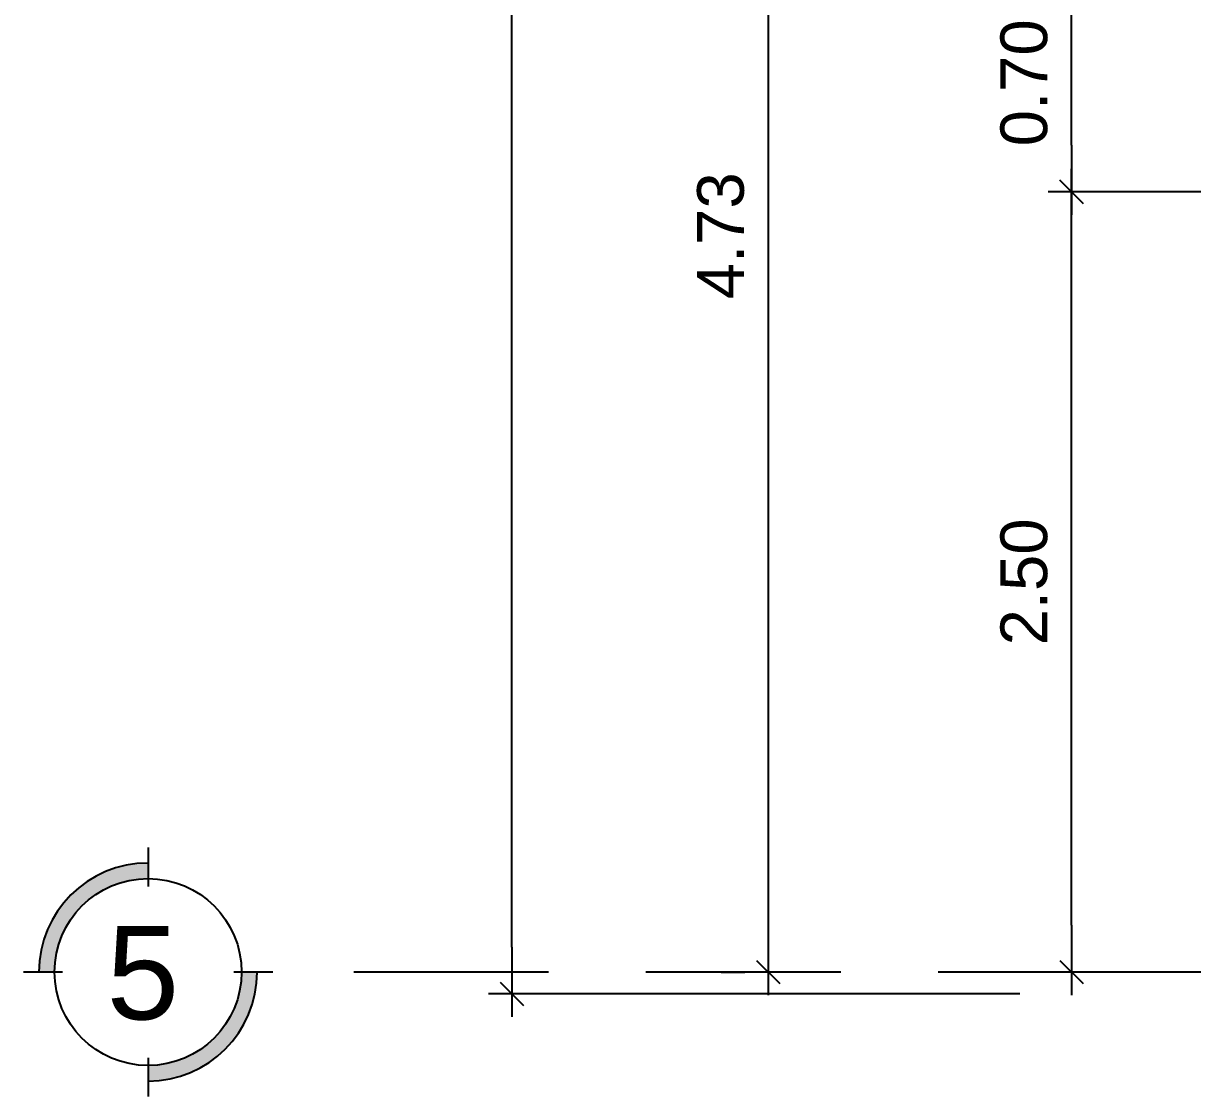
# Model space of a CAD drawing. Header units: millimetres. Extents: x 3 to 131, y 46 to 75.
# Drawn here: x 106.995 to 110.746, y 49.103 to 52.549 of the extents above; entities that cross this region are included whole.
import ezdxf
from ezdxf.enums import TextEntityAlignment as Align

# ---------------------------------------------------------------- set-up
doc = ezdxf.new("R2010")
doc.units = ezdxf.units.MM
doc.header["$LTSCALE"] = 0.5
doc.linetypes.add('CENTER2', pattern=[28.575, 19.05, -3.175, 3.175, -3.175])
doc.linetypes.add('HIDDEN2', pattern=[0.1875, 0.125, -0.0625])
for name, color, linetype in [('COTAS', 1, 'Continuous'), ('EJES', 251, 'CENTER2'), ('MUEBLE', 1, 'Continuous'), ('Paredes', 5, 'Continuous')]:
    doc.layers.add(name, color=color, linetype=linetype)
doc.styles.add('A', font='arial.ttf')
doc.styles.add('ROMANS', font='romans.shx')
doc.styles.add('Swis721', font='swissk.ttf')
doc.dimstyles.new('DIM 75', dxfattribs={"dimscale": 0, "dimtxt": 0.15, "dimasz": 0.15, "dimexe": 0.075, "dimexo": 0.15, "dimgap": 0.075, "dimtad": 1, "dimzin": 0, "dimdsep": 46, "dimtxsty": 'ROMANS', "dimblk": 'COTA', "dimcen": 0.075, "dimdle": 0.075, "dimclrd": 256, "dimclre": 256, "dimclrt": 256, "dimaunit": 1, "dimadec": 0, "dimazin": 0, "dimtfac": 0.75, "dimtix": 1, "dimtmove": 2, "dimatfit": 3, "dimfxl": 0.075, "dimtvp": 1.5, "dimtolj": 1, "dimtzin": 0, "dimarcsym": 0})

# ---------------------------------------------------------------- blocks, each defined once
blk = doc.blocks.new('COTA')
at = {"color": 4}
blk.add_line((-0.247, -0.249), (0.247, 0.249), dxfattribs=at)
at = {"color": 1}
blk.add_line((-1.001, -0.001), (0.495, -0.001), dxfattribs=at)
blk = doc.blocks.new('*D77')
at = {"layer": 'COTAS', "lineweight": -2, "transparency": 16777216}
for p, q in [((111.3839, 52.0078), (110.2822, 52.0078)), ((110.3572, 49.6528), (110.3572, 51.8578)), ((111.4589, 49.5028), (110.2822, 49.5028))]:
    blk.add_line(p, q, dxfattribs=at)
at = {"layer": 'DEFPOINTS', "color": 0, "transparency": 16777216}
for p in [(110.3572, 52.0078), (111.5339, 52.0078), (111.6089, 49.5028)]:
    blk.add_point(p, dxfattribs=at)
at = {"layer": 'COTAS', "lineweight": -2, "transparency": 16777216, "xscale": 0.15, "yscale": 0.15, "zscale": 0.15}
for p, rotation in [((110.3572, 52.0078), 90), ((110.3572, 49.5028), 270)]:
    blk.add_blockref('COTA', p, dxfattribs=dict(at, rotation=rotation))
at = {"layer": 'COTAS', "transparency": 16777216, "insert": (110.2056, 50.7553), "char_height": 0.15, "attachment_point": 5, "rotation": 90, "style": 'A'}
blk.add_mtext('\\A1;2.50', dxfattribs=at)
blk = doc.blocks.new('*D120')
at = {"layer": 'COTAS', "lineweight": -2, "transparency": 16777216}
for p, q in [((111.3839, 52.7078), (110.2822, 52.7078)), ((110.3572, 52.1578), (110.3572, 52.5578)), ((111.5339, 52.0078), (110.2822, 52.0078))]:
    blk.add_line(p, q, dxfattribs=at)
at = {"layer": 'DEFPOINTS', "color": 0, "transparency": 16777216}
for p in [(110.3572, 52.7078), (111.5339, 52.7078), (111.6839, 52.0078)]:
    blk.add_point(p, dxfattribs=at)
at = {"layer": 'COTAS', "lineweight": -2, "transparency": 16777216, "xscale": 0.15, "yscale": 0.15, "zscale": 0.15}
for p, rotation in [((110.3572, 52.7078), 90), ((110.3572, 52.0078), 270)]:
    blk.add_blockref('COTA', p, dxfattribs=dict(at, rotation=rotation))
at = {"layer": 'COTAS', "transparency": 16777216, "insert": (110.2056, 52.3578), "char_height": 0.15, "attachment_point": 5, "rotation": 90, "style": 'A'}
blk.add_mtext('\\A1;0.70', dxfattribs=at)
blk = doc.blocks.new('*D80')
at = {"layer": 'COTAS', "lineweight": -2, "transparency": 16777216}
for p, q in [((110.1916, 58.3729), (108.4867, 58.3729)), ((108.5617, 49.5828), (108.5617, 58.2229)), ((110.1916, 49.4328), (108.4867, 49.4328))]:
    blk.add_line(p, q, dxfattribs=at)
at = {"layer": 'DEFPOINTS', "color": 0, "transparency": 16777216}
for p in [(108.5617, 58.3729), (110.3416, 58.3729), (110.3416, 49.4328)]:
    blk.add_point(p, dxfattribs=at)
at = {"layer": 'COTAS', "lineweight": -2, "transparency": 16777216, "xscale": 0.15, "yscale": 0.15, "zscale": 0.15}
for p, rotation in [((108.5617, 58.3729), 90), ((108.5617, 49.4328), 270)]:
    blk.add_blockref('COTA', p, dxfattribs=dict(at, rotation=rotation))
at = {"layer": 'COTAS', "transparency": 16777216, "insert": (108.4101, 53.9029), "char_height": 0.15, "attachment_point": 5, "rotation": 90, "style": 'A'}
blk.add_mtext('\\A1;8.94', dxfattribs=at)
blk = doc.blocks.new('*D91')
at = {"layer": 'COTAS', "lineweight": -2, "transparency": 16777216}
for p, q in [((109.234, 54.2303), (109.309, 54.2303)), ((109.384, 54.0803), (109.384, 49.6528)), ((109.234, 49.5028), (109.309, 49.5028))]:
    blk.add_line(p, q, dxfattribs=at)
at = {"layer": 'DEFPOINTS', "color": 0, "transparency": 16777216}
for p in [(109.384, 54.2303), (109.384, 49.5028), (109.384, 49.5028)]:
    blk.add_point(p, dxfattribs=at)
at = {"layer": 'COTAS', "lineweight": -2, "transparency": 16777216, "xscale": 0.15, "yscale": 0.15, "zscale": 0.15}
for p, rotation in [((109.384, 54.2303), 90), ((109.384, 49.5028), 270)]:
    blk.add_blockref('COTA', p, dxfattribs=dict(at, rotation=rotation))
at = {"layer": 'COTAS', "transparency": 16777216, "insert": (109.2324, 51.8666), "char_height": 0.15, "attachment_point": 5, "rotation": 90, "style": 'A'}
blk.add_mtext('\\A1;4.73', dxfattribs=at)
blk = doc.blocks.new('EJES')
at = {"layer": 'EJES'}
h = blk.add_hatch(color=8, dxfattribs=at)
h.dxf.hatch_style = 1
h.paths.add_polyline_path([(0, 0.75, 0.414214), (-0.35, 0.4), (-0.3, 0.4, -0.414214), (0, 0.7)])
h = blk.add_hatch(color=8, dxfattribs=at)
h.dxf.hatch_style = 1
h.paths.add_polyline_path([(0, 0.05, 0.414214), (0.35, 0.4), (0.3, 0.4, -0.414214), (0, 0.1)])
at = {"layer": 'EJES', "color": 2}
for p, q in [((0, 0.8), (0, 0.675)), ((-0.275, 0.4), (-0.4, 0.4)), ((0.4, 0.4), (0.275, 0.4)), ((0, 0.125), (0, 0))]:
    blk.add_line(p, q, dxfattribs=at)
blk.add_circle((0, 0.4), 0.3, dxfattribs=at)
for start, end in [(90, 180), (270, 0)]:
    blk.add_arc((0, 0.4), 0.35, start, end, dxfattribs=at)
at = {"layer": 'MUEBLE', "style": 'Swis721'}
blk.add_attdef('EJE', text='', height=0.3, dxfattribs=at).set_placement((-0.0167, 0.248), align=Align.CENTER)
blk = doc.blocks.new('simbols')
at = {"layer": 'EJES', "linetype": 'HIDDEN2', "ltscale": 10}
blk.add_line((17.6377, 48.9504), (-3.972, 48.9504), dxfattribs=at)
at = {"layer": 'EJES'}
ref = blk.add_blockref('EJES', (-4.272, 48.5504), dxfattribs=at)
ref.add_attrib('EJE', '5', dxfattribs={"color": 2, "height": 0.3, "style": 'Swis721'}).set_placement((-4.2887, 48.7984), align=Align.CENTER)

msp = doc.modelspace()

# ---------------------------------------------------------------- block references
at = {"layer": 'Paredes'}
msp.add_blockref('simbols', (111.6668, 0.5524), dxfattribs=at)

# ---------------------------------------------------------------- dimensions: what is measured, and where the dimension line sits
at = {"layer": 'COTAS', "color": 3}
for base, p1, p2, picture, middle in [((108.5617, 58.3729), (110.3416, 49.4328), (110.3416, 58.3729), '*D80', (108.4101, 53.9029)), ((109.384, 49.5028), (109.384, 54.2303), (109.384, 49.5028), '*D91', (109.2324, 51.8666)), ((110.3572, 52.7078), (111.6839, 52.0078), (111.5339, 52.7078), '*D120', (110.2056, 52.3578)), ((110.35716, 52.00777), (111.60892, 49.50283), (111.53392, 52.00777), '*D77', (110.20557, 50.7553))]:
    dim = msp.add_linear_dim(base=base, p1=p1, p2=p2, angle=90, dimstyle='DIM 75', override={"dimscale": 1, "dimtxsty": 'A'}, dxfattribs=at)
    dim.commit()
    dim.dimension.update_dxf_attribs({"geometry": picture, "text_midpoint": middle})

doc.saveas('drawing.dxf')
